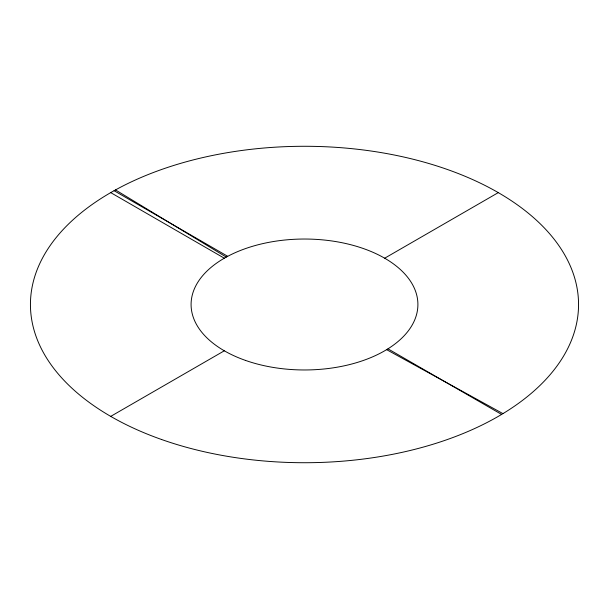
<?xml version="1.0" encoding="UTF-8"?>
<svg xmlns="http://www.w3.org/2000/svg" width="609" height="609" viewBox="0 0 609 609"><rect width="100%" height="100%" fill="white"/><g stroke="black" fill="none" stroke-linecap="round" stroke-linejoin="round"><path stroke-width="0.91" d="M110.716 416.381L224.318 350.792M384.682 258.208L498.284 192.619M386.616 349.65L502.95 413.618M114.058 190.693L227.652 256.275M388.024 348.866L501.595 414.432M110.716 192.619L224.318 258.208M115.504 189.924L226.297 257.089M161.674 439.538A274.05 158.218 0 0 0 578.466 308.398A274.05 158.218 0 0 0 173.359 165.572A274.05 158.218 0 0 0 161.674 439.538M245.397 360.376A113.403 65.468 0 0 0 417.865 306.114A113.403 65.468 0 0 0 250.238 247.01A113.403 65.468 0 0 0 245.397 360.376"/></g></svg>
